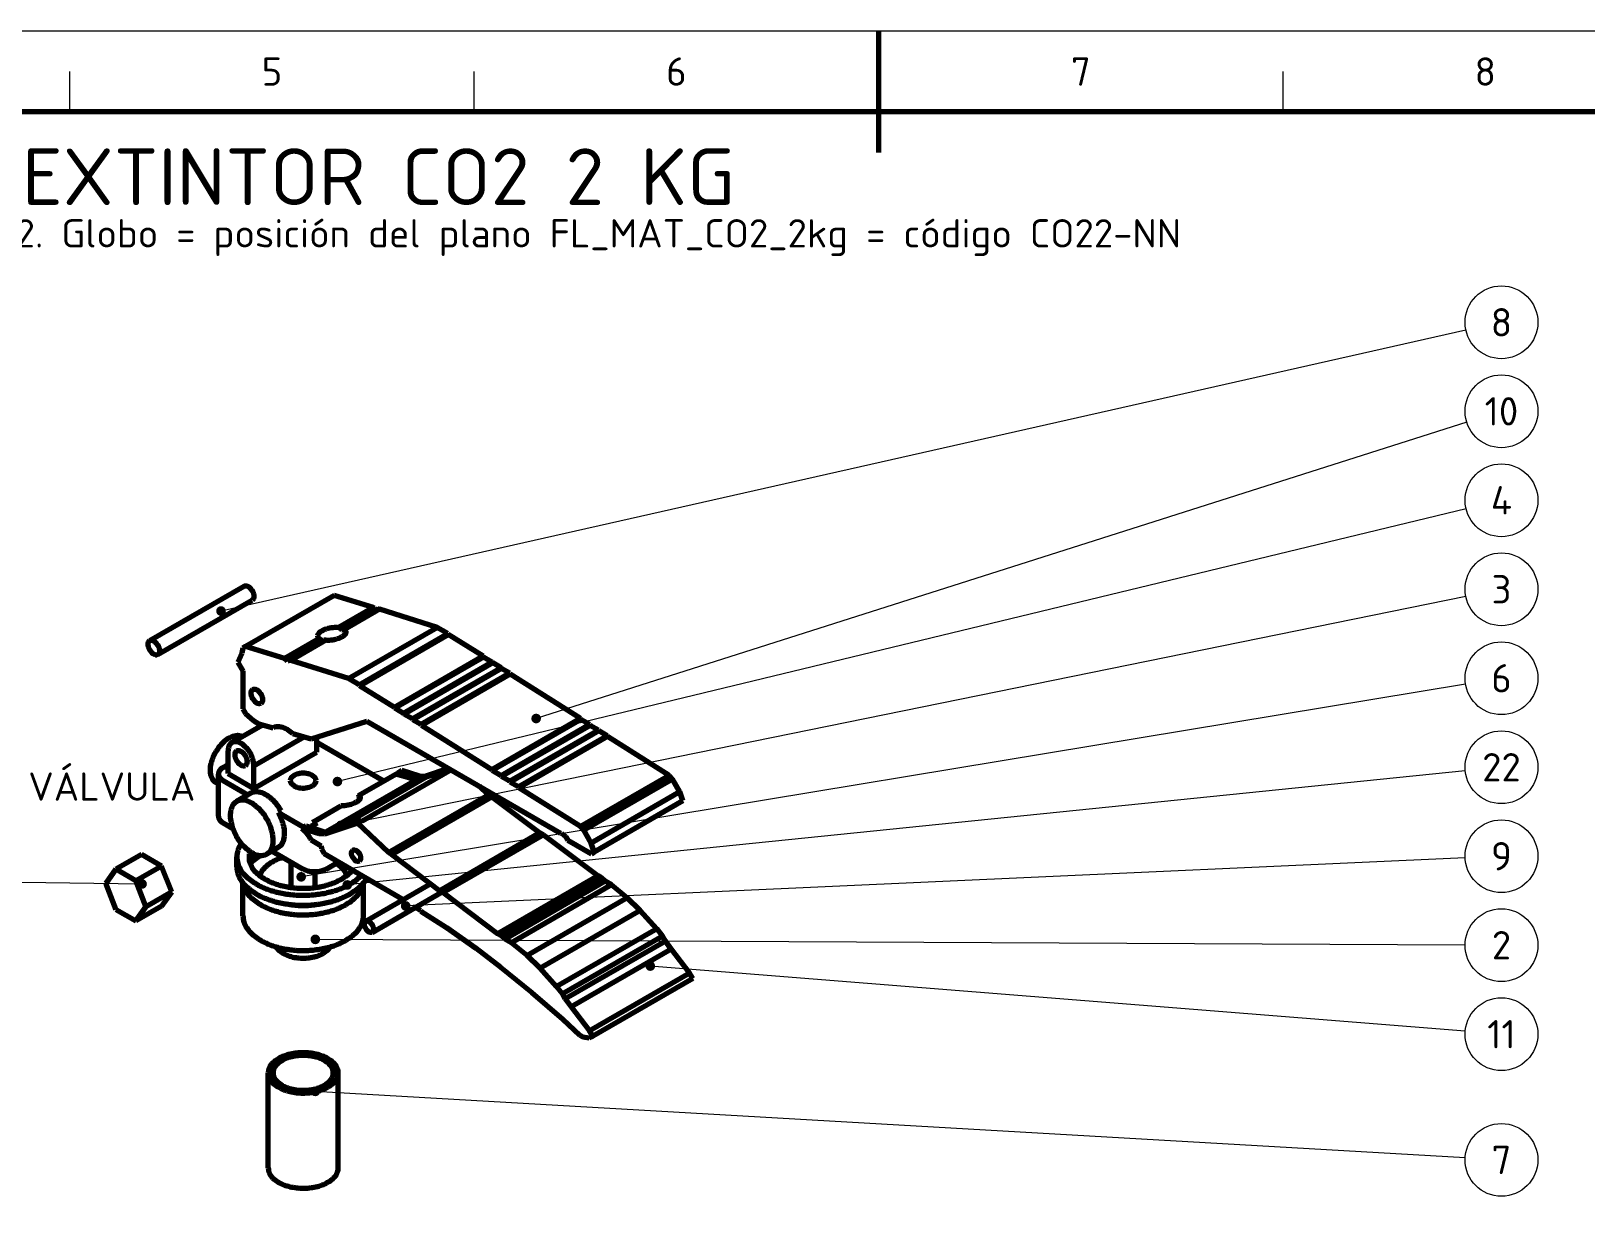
# Model space of a CAD drawing. Header units: millimetres. Extents: x 0 to 594, y 0 to 420.
# Drawn here: x 192.2 to 384.4, y 272.3 to 420 of the extents above; entities that cross this region are included whole.
import ezdxf
from ezdxf.enums import TextEntityAlignment as Align

# ---------------------------------------------------------------- set-up
doc = ezdxf.new("R2010")
doc.units = ezdxf.units.MM
for name, color, linetype, lineweight in [('01-VISIBLE', 7, 'CONTINUOUS', 70), ('06-TEXTO', 7, 'CONTINUOUS', 25), ('07-RECUADRO', 7, 'CONTINUOUS', 70), ('08-FINA', 5, 'CONTINUOUS', 18)]:
    doc.layers.add(name, color=color, linetype=linetype, lineweight=lineweight)
doc.styles.add('ISO3098', font='isocpeur.ttf')

msp = doc.modelspace()

# ---------------------------------------------------------------- hatches: boundary and pattern name
at = {"layer": '08-FINA'}
h = msp.add_hatch(color=7, dxfattribs=at)
h.dxf.hatch_style = 1
edge = h.paths.add_edge_path()
edge.add_arc((215.7, 348.31), 0.6, 0, 360)
h = msp.add_hatch(color=7, dxfattribs=at)
h.dxf.hatch_style = 1
edge = h.paths.add_edge_path()
edge.add_arc((254.66, 335.02), 0.6, 0, 360)
h = msp.add_hatch(color=7, dxfattribs=at)
h.dxf.hatch_style = 1
edge = h.paths.add_edge_path()
edge.add_arc((230.09, 327.23), 0.6, 0, 360)
h = msp.add_hatch(color=7, dxfattribs=at)
h.dxf.hatch_style = 1
edge = h.paths.add_edge_path()
edge.add_arc((230.5, 321.81), 0.6, 0, 360)
h = msp.add_hatch(color=7, dxfattribs=at)
h.dxf.hatch_style = 1
edge = h.paths.add_edge_path()
edge.add_arc((225.61, 315.45), 0.6, 0, 360)
h = msp.add_hatch(color=7, dxfattribs=at)
h.dxf.hatch_style = 1
edge = h.paths.add_edge_path()
edge.add_arc((205.94, 314.57), 0.6, 0, 360)
h = msp.add_hatch(color=7, dxfattribs=at)
h.dxf.hatch_style = 1
edge = h.paths.add_edge_path()
edge.add_arc((231.31, 314.45), 0.6, 0, 360)
h = msp.add_hatch(color=7, dxfattribs=at)
h.dxf.hatch_style = 1
edge = h.paths.add_edge_path()
edge.add_arc((238.53, 311.85), 0.6, 0, 360)
h = msp.add_hatch(color=7, dxfattribs=at)
h.dxf.hatch_style = 1
edge = h.paths.add_edge_path()
edge.add_arc((227.36, 307.72), 0.6, 0, 360)
h = msp.add_hatch(color=7, dxfattribs=at)
h.dxf.hatch_style = 1
edge = h.paths.add_edge_path()
edge.add_arc((268.77, 304.42), 0.6, 0, 360)
h = msp.add_hatch(color=7, dxfattribs=at)
h.dxf.hatch_style = 1
edge = h.paths.add_edge_path()
edge.add_arc((227.36, 288.93), 0.6, 0, 360)

# ---------------------------------------------------------------- linework, layer by layer
at = {"layer": '01-VISIBLE'}
for p, q in [((206.89, 344.65), (218.56, 351.39)), ((229.67, 350.25), (218.71, 343.92)), ((234.51, 348.76), (229.67, 350.25)), ((207.89, 342.92), (219.56, 349.65)), ((234.51, 348.76), (230.22, 346.28)), ((234.69, 348.66), (230.44, 346.2)), ((235.12, 348.56), (230.85, 346.09)), ((235.3, 348.52), (230.98, 346.03)), ((234.69, 348.66), (234.51, 348.76)), ((234.87, 348.42), (234.69, 348.66)), ((235.3, 348.52), (235.12, 348.56)), ((242.42, 346.27), (235.3, 348.52)), ((231.46, 339.95), (242.42, 346.27)), ((243.73, 345.52), (242.42, 346.27)), ((227.85, 344.92), (223.55, 342.44)), ((227.99, 344.79), (223.73, 342.33)), ((228.42, 344.69), (224.16, 342.23)), ((228.65, 344.69), (224.34, 342.19)), ((232.77, 339.19), (243.73, 345.52)), ((232.83, 339.08), (243.79, 345.41)), ((243.79, 345.41), (243.73, 345.52)), ((248.1, 342.71), (243.79, 345.41)), ((218.26, 343.11), (217.78, 342)), ((218.38, 343.73), (218.26, 343.11)), ((218.71, 343.92), (218.38, 343.73)), ((223.55, 342.44), (218.71, 343.92)), ((223.73, 342.33), (223.55, 342.44)), ((223.91, 342.09), (223.73, 342.33)), ((224.16, 342.23), (223.91, 342.09)), ((224.34, 342.19), (224.16, 342.23)), ((231.46, 339.95), (224.34, 342.19)), ((248.1, 342.71), (237.14, 336.39)), ((248.16, 342.61), (237.2, 336.29)), ((248.16, 342.61), (248.1, 342.71)), ((249.24, 341.99), (248.16, 342.61)), ((217.78, 342), (218.38, 340.9)), ((218.38, 340.9), (218.38, 336.2)), ((249.24, 341.99), (238.28, 335.66)), ((249.3, 341.89), (238.34, 335.56)), ((250.32, 341.3), (239.36, 334.97)), ((250.38, 341.2), (239.42, 334.87)), ((251.4, 340.61), (240.44, 334.28)), ((251.46, 340.5), (240.5, 334.18)), ((249.3, 341.89), (249.24, 341.99)), ((250.32, 341.3), (249.3, 341.89)), ((250.38, 341.2), (250.32, 341.3)), ((251.4, 340.61), (250.38, 341.2)), ((251.46, 340.5), (251.4, 340.61)), ((260.14, 335.01), (251.46, 340.5)), ((232.77, 339.19), (231.46, 339.95)), ((232.83, 339.08), (232.77, 339.19)), ((237.14, 336.39), (232.83, 339.08)), ((237.2, 336.29), (237.14, 336.39)), ((218.38, 336.2), (218.71, 335.63)), ((218.71, 335.63), (219.73, 334.76)), ((219.73, 334.76), (220.38, 334.38)), ((226.85, 332.52), (233.73, 334.69)), ((233.73, 334.69), (257.68, 320.87)), ((238.28, 335.66), (237.2, 336.29)), ((238.34, 335.56), (238.28, 335.66)), ((239.36, 334.97), (238.34, 335.56)), ((239.42, 334.87), (239.36, 334.97)), ((240.44, 334.28), (239.42, 334.87)), ((260.14, 335.01), (249.18, 328.68)), ((260.2, 334.9), (249.24, 328.58)), ((260.2, 334.9), (260.14, 335.01)), ((261.28, 334.28), (260.2, 334.9)), ((217.05, 332.05), (220.85, 334.25)), ((219.77, 329.19), (225.98, 332.77)), ((220.38, 334.38), (222.13, 333.88)), ((224.56, 333.18), (226.85, 332.52)), ((227.55, 330.86), (227.55, 332.74)), ((240.5, 334.18), (240.44, 334.28)), ((249.18, 328.68), (240.5, 334.18)), ((261.28, 334.28), (250.32, 327.95)), ((261.34, 334.18), (250.38, 327.85)), ((262.35, 333.59), (251.39, 327.26)), ((262.41, 333.49), (251.45, 327.16)), ((263.43, 332.9), (252.47, 326.57)), ((263.49, 332.79), (252.53, 326.47)), ((261.34, 334.18), (261.28, 334.28)), ((262.35, 333.59), (261.34, 334.18)), ((262.41, 333.49), (262.35, 333.59)), ((263.43, 332.9), (262.41, 333.49)), ((263.49, 332.79), (263.43, 332.9)), ((271.1, 327.99), (263.49, 332.79)), ((216.59, 328.21), (216.59, 331.02)), ((219.77, 326.37), (227.55, 330.86)), ((227.55, 332.09), (235.76, 327.35)), ((215.96, 328.98), (216.59, 329.34)), ((219.77, 326.37), (219.77, 329.19)), ((243.83, 328.86), (240.88, 327.86)), ((241.07, 327.8), (243.97, 328.78)), ((244.04, 328.74), (241.07, 327.8)), ((215.37, 326.94), (215.06, 327.12)), ((215.37, 322.94), (215.37, 328.16)), ((215.96, 327.35), (219.03, 325.57)), ((216.59, 328.21), (219.77, 326.37)), ((240.88, 327.86), (228.51, 320.72)), ((228.74, 321.04), (239.81, 327.43)), ((228.77, 321.04), (239.83, 327.42)), ((228.79, 321.04), (239.85, 327.42)), ((228.81, 321.04), (239.87, 327.42)), ((228.82, 321.04), (239.88, 327.43)), ((240.31, 327.56), (228.99, 321.03)), ((229.76, 321.27), (241.07, 327.8)), ((232.79, 325.54), (237.31, 328.15)), ((244.14, 328.68), (233.17, 322.35)), ((237.31, 328.15), (237.54, 328.28)), ((239.81, 327.43), (237.31, 328.15)), ((238.07, 328.59), (237.54, 328.28)), ((237.54, 328.28), (239.69, 327.59)), ((240.22, 327.9), (238.07, 328.59)), ((240.22, 327.9), (239.69, 327.59)), ((239.69, 327.59), (240.31, 327.56)), ((239.83, 327.42), (239.81, 327.43)), ((239.85, 327.42), (239.83, 327.42)), ((239.87, 327.42), (239.85, 327.42)), ((239.88, 327.43), (239.87, 327.42)), ((240.31, 327.56), (239.88, 327.43)), ((240.88, 327.86), (240.22, 327.9)), ((249.24, 328.58), (249.18, 328.68)), ((250.32, 327.95), (249.24, 328.58)), ((250.38, 327.85), (250.32, 327.95)), ((251.39, 327.26), (250.38, 327.85)), ((251.45, 327.16), (251.39, 327.26)), ((252.47, 326.57), (251.45, 327.16)), ((271.1, 327.99), (260.14, 321.66)), ((271.51, 327.54), (260.55, 321.21)), ((271.51, 327.54), (271.1, 327.99)), ((272.44, 325.94), (271.51, 327.54)), ((219.39, 325.78), (217.62, 324.76)), ((219.39, 325.78), (219.03, 325.57)), ((236.41, 318.44), (248.78, 325.58)), ((236.83, 318.2), (249.2, 325.34)), ((248.78, 325.58), (247.67, 326.65)), ((249.2, 325.34), (248.78, 325.58)), ((255.13, 320.88), (249.2, 325.34)), ((252.53, 326.47), (252.47, 326.57)), ((260.14, 321.66), (252.53, 326.47)), ((272.44, 325.94), (261.48, 319.61)), ((272.8, 324.83), (272.44, 325.94)), ((223.14, 323.61), (222.79, 323.4)), ((222.79, 323.4), (225.86, 321.63)), ((227.05, 322.23), (230.51, 324.23)), ((272.8, 324.83), (261.84, 318.5)), ((215.96, 322.12), (217.15, 321.43)), ((226.24, 321.75), (225.71, 321.44)), ((227.85, 320.75), (225.71, 321.44)), ((226.24, 321.75), (228.38, 321.06)), ((227.59, 322.08), (226.74, 321.59)), ((227.05, 322.23), (226.96, 322.17)), ((226.96, 322.17), (227.15, 321.83)), ((227.59, 322.08), (227.05, 322.23)), ((228.38, 321.06), (227.85, 320.75)), ((228.38, 321.06), (228.99, 321.03)), ((232.58, 322.1), (228.51, 320.72)), ((229.76, 321.27), (233.11, 322.41)), ((232.58, 322.1), (233.11, 322.41)), ((236.41, 318.44), (232.58, 322.1)), ((233.11, 322.41), (233.17, 322.35)), ((260.55, 321.21), (260.14, 321.66)), ((261.48, 319.61), (260.55, 321.21)), ((226.84, 320.02), (228.09, 319.3)), ((228.51, 320.72), (227.85, 320.75)), ((228.09, 319.3), (228.12, 318.9)), ((255.13, 320.88), (242.76, 313.74)), ((255.55, 320.64), (243.18, 313.5)), ((255.55, 320.64), (255.13, 320.88)), ((262.31, 315.56), (255.55, 320.64)), ((257.68, 320.87), (257.8, 320.87)), ((257.8, 320.87), (258.28, 320.45)), ((258.28, 320.45), (258.58, 320)), ((258.58, 320), (261.51, 318.31)), ((261.84, 318.5), (261.48, 319.61)), ((205.88, 318.22), (202.7, 316.38)), ((208.36, 316.79), (205.88, 318.22)), ((217.66, 316.68), (217.66, 317.91)), ((222.78, 319.08), (221.37, 318.26)), ((222.01, 318.63), (225.86, 316.4)), ((224.36, 314.14), (224.36, 317.27)), ((228.12, 318.9), (228.45, 318.33)), ((228.45, 318.33), (238.2, 312.64)), ((228.69, 316.4), (230.23, 317.29)), ((236.83, 318.2), (236.41, 318.44)), ((242.76, 313.74), (236.83, 318.2)), ((261.51, 318.31), (261.84, 318.5)), ((202.7, 316.38), (201.46, 314.62)), ((205.18, 314.95), (202.7, 316.38)), ((208.36, 316.79), (205.18, 314.95)), ((209.6, 313.6), (208.36, 316.79)), ((227.36, 314.14), (227.36, 316.07)), ((262.31, 315.56), (249.94, 308.41)), ((262.73, 315.32), (250.36, 308.17)), ((262.73, 315.32), (262.31, 315.56)), ((263.21, 314.9), (262.73, 315.32)), ((201.46, 314.62), (202.7, 311.43)), ((206.41, 311.76), (205.18, 314.95)), ((209.6, 313.6), (206.41, 311.76)), ((208.36, 311.84), (209.6, 313.6)), ((218.41, 310.64), (218.41, 314.71)), ((233.31, 310.64), (233.31, 314.71)), ((233.59, 309.98), (241.6, 314.6)), ((234.39, 308.59), (243.03, 313.58)), ((243.18, 313.5), (242.76, 313.74)), ((249.94, 308.41), (243.18, 313.5)), ((263.21, 314.9), (250.84, 307.76)), ((263.99, 314.45), (251.62, 307.31)), ((263.99, 314.45), (263.21, 314.9)), ((265.91, 312.86), (263.99, 314.45)), ((202.7, 311.43), (205.18, 310)), ((208.36, 311.84), (205.18, 310)), ((205.18, 310), (206.41, 311.76)), ((224.36, 312.02), (224.36, 312.03)), ((227.36, 312.02), (227.36, 312.03)), ((239.74, 311.68), (240.36, 311.32)), ((265.91, 312.86), (253.53, 305.72)), ((267.52, 311.31), (265.91, 312.86)), ((240.36, 311.32), (240.42, 311.21)), ((240.42, 311.21), (243.59, 309.17)), ((267.52, 311.31), (255.15, 304.16)), ((269.56, 309.03), (267.52, 311.31)), ((243.59, 309.17), (247.19, 306.62)), ((250.36, 308.17), (249.94, 308.41)), ((250.84, 307.76), (250.36, 308.17)), ((251.62, 307.31), (250.84, 307.76)), ((269.56, 309.03), (257.18, 301.88)), ((270.28, 308.13), (257.9, 300.98)), ((270.28, 308.13), (269.56, 309.03)), ((270.64, 307.5), (270.28, 308.13)), ((247.19, 306.62), (250.24, 304.3)), ((253.53, 305.72), (251.62, 307.31)), ((255.15, 304.16), (253.53, 305.72)), ((270.64, 307.5), (258.26, 300.36)), ((271.35, 306.53), (258.98, 299.39)), ((271.35, 306.53), (270.64, 307.5)), ((273.63, 303.56), (271.35, 306.53)), ((250.24, 304.3), (254.13, 301.15)), ((257.18, 301.88), (255.15, 304.16)), ((257.9, 300.98), (257.18, 301.88)), ((273.63, 303.56), (261.26, 296.42)), ((274.02, 302.89), (261.65, 295.74)), ((274.02, 302.89), (273.63, 303.56)), ((254.13, 301.15), (257.96, 297.84)), ((258.26, 300.36), (257.9, 300.98)), ((258.98, 299.39), (258.26, 300.36)), ((261.26, 296.42), (258.98, 299.39)), ((257.96, 297.84), (260.06, 295.87)), ((261.65, 295.74), (261.26, 296.42)), ((260.06, 295.87), (260.42, 295.66)), ((260.42, 295.66), (261.2, 295.56)), ((261.2, 295.56), (261.65, 295.74)), ((221.53, 279.46), (221.53, 291.22)), ((230.18, 279.46), (230.18, 291.22))]:
    msp.add_line(p, q, dxfattribs=at)
for points in [[(218.56, 351.39), (218.64, 351.42), (218.73, 351.43), (218.82, 351.43), (218.9, 351.41), (218.98, 351.38), (219.06, 351.34)], [(219.06, 351.34), (219.24, 351.21), (219.39, 351.05), (219.52, 350.87), (219.63, 350.67), (219.71, 350.47), (219.76, 350.25), (219.76, 350.03), (219.71, 349.82), (219.56, 349.65)], [(227.64, 345.25), (227.7, 345.45), (227.83, 345.62), (227.99, 345.76), (228.17, 345.87), (228.36, 345.97), (228.55, 346.05), (228.75, 346.12), (228.96, 346.18), (229.16, 346.22), (229.37, 346.26), (229.58, 346.28), (229.79, 346.3), (230.01, 346.3), (230.22, 346.28)], [(230.44, 346.2), (230.4, 346.22), (230.37, 346.23), (230.33, 346.25), (230.29, 346.26), (230.26, 346.27), (230.22, 346.28)], [(230.44, 346.2), (230.47, 346.17), (230.51, 346.13), (230.54, 346.09), (230.57, 346.05), (230.6, 346.01), (230.63, 345.97)], [(230.63, 345.97), (230.67, 345.99), (230.7, 346.01), (230.74, 346.03), (230.78, 346.05), (230.81, 346.07), (230.85, 346.09)], [(230.85, 346.09), (230.87, 346.08), (230.89, 346.08), (230.92, 346.06), (230.94, 346.05), (230.96, 346.04), (230.98, 346.03)], [(230.98, 346.03), (231.02, 345.99), (231.06, 345.94), (231.1, 345.89), (231.12, 345.84), (231.14, 345.78), (231.14, 345.72)], [(207.89, 342.92), (207.69, 342.87), (207.49, 342.92), (207.31, 343.02), (207.15, 343.16), (207.01, 343.32), (206.89, 343.49), (206.8, 343.68), (206.73, 343.88), (206.69, 344.09), (206.69, 344.3), (206.75, 344.5), (206.89, 344.65)], [(206.89, 344.65), (206.97, 344.68), (207.06, 344.7), (207.15, 344.69), (207.23, 344.67), (207.32, 344.64), (207.39, 344.6)], [(207.39, 344.6), (207.57, 344.47), (207.73, 344.31), (207.86, 344.13), (207.96, 343.94), (208.04, 343.73), (208.09, 343.51), (208.1, 343.29), (208.04, 343.08), (207.89, 342.92)], [(227.85, 344.92), (227.8, 344.96), (227.75, 345.01), (227.71, 345.06), (227.67, 345.12), (227.65, 345.19), (227.64, 345.25)], [(227.85, 344.92), (227.87, 344.89), (227.89, 344.87), (227.92, 344.85), (227.94, 344.83), (227.97, 344.81), (227.99, 344.79)], [(228.16, 344.54), (228.13, 344.58), (228.1, 344.62), (228.07, 344.66), (228.04, 344.7), (228.02, 344.75), (227.99, 344.79)], [(228.65, 344.69), (228.61, 344.69), (228.57, 344.69), (228.54, 344.69), (228.5, 344.69), (228.46, 344.69), (228.42, 344.69)], [(230.63, 345.1), (230.45, 345.01), (230.26, 344.93), (230.07, 344.86), (229.87, 344.8), (229.67, 344.76), (229.47, 344.72), (229.27, 344.7), (229.06, 344.68), (228.86, 344.68), (228.65, 344.69)], [(231.14, 345.72), (231.12, 345.58), (231.05, 345.46), (230.97, 345.35), (230.86, 345.26), (230.75, 345.17), (230.63, 345.1)], [(220.62, 336.88), (220.42, 336.84), (220.22, 336.88), (220.03, 336.99), (219.87, 337.13), (219.74, 337.28), (219.62, 337.46), (219.53, 337.65), (219.46, 337.85), (219.42, 338.05), (219.42, 338.26), (219.48, 338.46), (219.62, 338.61)], [(219.62, 338.61), (219.7, 338.65), (219.79, 338.66), (219.88, 338.66), (219.96, 338.64), (220.04, 338.6), (220.12, 338.56)], [(220.12, 338.56), (220.3, 338.43), (220.45, 338.28), (220.59, 338.1), (220.69, 337.9), (220.77, 337.7), (220.82, 337.48), (220.82, 337.26), (220.77, 337.04), (220.62, 336.88)], [(215.06, 327.12), (214.9, 327.24), (214.76, 327.38), (214.64, 327.55), (214.55, 327.73), (214.48, 327.91), (214.43, 328.11), (214.4, 328.31), (214.39, 328.51), (214.39, 328.71), (214.4, 328.91), (214.42, 329.11), (214.46, 329.31), (214.5, 329.51), (214.55, 329.7), (214.61, 329.9), (214.68, 330.09), (214.75, 330.27), (214.83, 330.46), (214.92, 330.64), (215.01, 330.82), (215.12, 330.99), (215.22, 331.16), (215.34, 331.33), (215.45, 331.49), (215.58, 331.65), (215.71, 331.8), (215.85, 331.95), (215.99, 332.09), (216.14, 332.23), (216.29, 332.36), (216.46, 332.48), (216.62, 332.59), (216.8, 332.69), (216.98, 332.77), (217.17, 332.85), (217.36, 332.9), (217.56, 332.94), (217.76, 332.95), (217.96, 332.93), (218.16, 332.88), (218.34, 332.8)], [(224.56, 333.18), (224.4, 333.31), (224.24, 333.43), (224.07, 333.55), (223.9, 333.65), (223.71, 333.75), (223.53, 333.83), (223.33, 333.9), (223.14, 333.96), (222.94, 333.99), (222.73, 334), (222.53, 333.99), (222.33, 333.95), (222.13, 333.88)], [(217.05, 332.05), (216.9, 331.93), (216.77, 331.78), (216.68, 331.6), (216.63, 331.41), (216.6, 331.22), (216.59, 331.02)], [(219.77, 329.19), (219.76, 329.39), (219.73, 329.59), (219.69, 329.79), (219.64, 329.99), (219.57, 330.18), (219.49, 330.37), (219.41, 330.56), (219.31, 330.74), (219.21, 330.91), (219.09, 331.08), (218.97, 331.24), (218.83, 331.4), (218.69, 331.54), (218.54, 331.68), (218.38, 331.81), (218.21, 331.92), (218.03, 332.02), (217.84, 332.09), (217.64, 332.14), (217.44, 332.16), (217.24, 332.13), (217.05, 332.05)], [(218.7, 329.19), (218.51, 329.15), (218.31, 329.18), (218.13, 329.28), (217.97, 329.4), (217.83, 329.55), (217.7, 329.71), (217.6, 329.89), (217.52, 330.08), (217.46, 330.27), (217.44, 330.47), (217.45, 330.68), (217.51, 330.87), (217.65, 331.01)], [(217.65, 331.01), (217.74, 331.05), (217.83, 331.06), (217.92, 331.06), (218.01, 331.04), (218.09, 331), (218.18, 330.96)], [(218.18, 330.96), (218.35, 330.84), (218.5, 330.69), (218.63, 330.53), (218.73, 330.35), (218.82, 330.16), (218.88, 329.96), (218.92, 329.75), (218.91, 329.54), (218.84, 329.34), (218.7, 329.19)], [(215.96, 328.98), (215.81, 328.88), (215.68, 328.77), (215.56, 328.64), (215.46, 328.5), (215.4, 328.34), (215.37, 328.16)], [(215.37, 328.16), (215.4, 327.99), (215.46, 327.83), (215.56, 327.68), (215.68, 327.55), (215.81, 327.44), (215.96, 327.35)], [(227.46, 327.35), (227.42, 327.54), (227.32, 327.72), (227.18, 327.86), (227.02, 327.98), (226.84, 328.07), (226.65, 328.15), (226.46, 328.2), (226.26, 328.24), (226.06, 328.26), (225.86, 328.27), (225.66, 328.26), (225.46, 328.24), (225.26, 328.2), (225.06, 328.15), (224.88, 328.07), (224.7, 327.98), (224.53, 327.86), (224.39, 327.72), (224.3, 327.54), (224.26, 327.35)], [(224.26, 327.35), (224.3, 327.14), (224.41, 326.96), (224.56, 326.81), (224.74, 326.69), (224.93, 326.59), (225.13, 326.52), (225.34, 326.47), (225.55, 326.44), (225.76, 326.42), (225.97, 326.42), (226.18, 326.44), (226.39, 326.48), (226.6, 326.53), (226.8, 326.6), (226.99, 326.69)], [(226.99, 326.69), (227.11, 326.77), (227.22, 326.86), (227.31, 326.96), (227.39, 327.08), (227.44, 327.21), (227.46, 327.35)], [(235.84, 327.3), (235.82, 327.31), (235.81, 327.32), (235.8, 327.32), (235.78, 327.33), (235.77, 327.34), (235.76, 327.35)], [(221.37, 318.26), (221.54, 318.37), (221.68, 318.51), (221.81, 318.67), (221.91, 318.84), (221.99, 319.03), (222.05, 319.22), (222.1, 319.42), (222.13, 319.61), (222.14, 319.82), (222.15, 320.02), (222.14, 320.22), (222.12, 320.42), (222.09, 320.62), (222.06, 320.82), (222.01, 321.01), (221.96, 321.21), (221.9, 321.4), (221.84, 321.59), (221.77, 321.78), (221.69, 321.96), (221.6, 322.15), (221.52, 322.33), (221.42, 322.5), (221.32, 322.68), (221.21, 322.85), (221.1, 323.02), (220.99, 323.18), (220.86, 323.34), (220.74, 323.5), (220.6, 323.65), (220.47, 323.8), (220.32, 323.94), (220.18, 324.07), (220.02, 324.2), (219.86, 324.33), (219.7, 324.44), (219.53, 324.55), (219.35, 324.65), (219.17, 324.73), (218.98, 324.81), (218.79, 324.87), (218.59, 324.91), (218.39, 324.93), (218.19, 324.93), (217.99, 324.9), (217.8, 324.84), (217.62, 324.76)], [(223.14, 323.61), (223.03, 323.79), (222.92, 323.96), (222.81, 324.13), (222.68, 324.29), (222.56, 324.46), (222.42, 324.61), (222.28, 324.76), (222.14, 324.91), (221.99, 325.05), (221.84, 325.19), (221.67, 325.32), (221.51, 325.44), (221.34, 325.55), (221.16, 325.65), (220.97, 325.74), (220.78, 325.82), (220.59, 325.88), (220.38, 325.92), (220.18, 325.95), (219.97, 325.95), (219.77, 325.92), (219.57, 325.86), (219.39, 325.78)], [(219.39, 325.78), (219.39, 325.78), (219.39, 325.78), (219.39, 325.78), (219.39, 325.78), (219.39, 325.78), (219.39, 325.78)], [(232.91, 325.28), (232.89, 325.14), (232.82, 325.02), (232.73, 324.91), (232.63, 324.82), (232.52, 324.74), (232.4, 324.67)], [(232.73, 325.5), (232.74, 325.51), (232.75, 325.51), (232.76, 325.52), (232.77, 325.53), (232.78, 325.53), (232.79, 325.54)], [(232.85, 325.06), (232.83, 325.14), (232.81, 325.21), (232.79, 325.29), (232.77, 325.36), (232.75, 325.43), (232.73, 325.5)], [(232.79, 325.54), (232.82, 325.5), (232.85, 325.46), (232.88, 325.42), (232.9, 325.37), (232.91, 325.33), (232.91, 325.28)], [(215.37, 322.94), (215.4, 322.76), (215.46, 322.6), (215.56, 322.45), (215.68, 322.33), (215.81, 322.22), (215.96, 322.12)], [(217.62, 324.76), (217.45, 324.64), (217.31, 324.5), (217.18, 324.34), (217.08, 324.17), (217, 323.98), (216.94, 323.79), (216.89, 323.59), (216.86, 323.39), (216.85, 323.19), (216.84, 322.99), (216.85, 322.79), (216.87, 322.59), (216.9, 322.39), (216.94, 322.19), (216.98, 321.99), (217.03, 321.79), (217.09, 321.6), (217.16, 321.41), (217.23, 321.22), (217.31, 321.03), (217.4, 320.85), (217.49, 320.67), (217.58, 320.49), (217.68, 320.32), (217.79, 320.15), (217.9, 319.98), (218.02, 319.81), (218.15, 319.65), (218.27, 319.5), (218.41, 319.34), (218.55, 319.2), (218.69, 319.06), (218.84, 318.92), (219, 318.79), (219.16, 318.67), (219.32, 318.55), (219.5, 318.45)], [(222.78, 319.08), (222.95, 319.19), (223.1, 319.34), (223.23, 319.5), (223.33, 319.68), (223.41, 319.86), (223.47, 320.06), (223.52, 320.26), (223.54, 320.47), (223.56, 320.67), (223.56, 320.88), (223.55, 321.08), (223.53, 321.29), (223.5, 321.49), (223.46, 321.69), (223.41, 321.89), (223.36, 322.09), (223.29, 322.28), (223.23, 322.48), (223.15, 322.67), (223.07, 322.86), (222.98, 323.04), (222.89, 323.23), (222.79, 323.4)], [(232.4, 324.67), (232.21, 324.57), (232.01, 324.48), (231.8, 324.41), (231.59, 324.35), (231.38, 324.3), (231.16, 324.27), (230.95, 324.24), (230.73, 324.23), (230.51, 324.23)], [(226.84, 320.02), (226.74, 320.19), (226.63, 320.36), (226.51, 320.53), (226.39, 320.69), (226.26, 320.85), (226.13, 321.01), (226, 321.16), (225.85, 321.3), (225.71, 321.44)], [(225.95, 321.58), (225.93, 321.59), (225.92, 321.6), (225.9, 321.61), (225.89, 321.61), (225.87, 321.62), (225.86, 321.63)], [(218.19, 319.59), (218.08, 319.4), (217.97, 319.2), (217.88, 319), (217.8, 318.79), (217.74, 318.57), (217.7, 318.35), (217.67, 318.13), (217.66, 317.91)], [(217.66, 317.91), (217.67, 317.71), (217.69, 317.51), (217.73, 317.31), (217.78, 317.11), (217.84, 316.92), (217.92, 316.73), (218, 316.55), (218.1, 316.37), (218.21, 316.2), (218.33, 316.04), (218.45, 315.88), (218.58, 315.73), (218.72, 315.58), (218.87, 315.44), (219.01, 315.3), (219.17, 315.17), (219.33, 315.05), (219.49, 314.93), (219.66, 314.81), (219.83, 314.7), (220, 314.6), (220.17, 314.5), (220.35, 314.4), (220.53, 314.31), (220.72, 314.22), (220.9, 314.14), (221.09, 314.06), (221.27, 313.98), (221.46, 313.91), (221.65, 313.84), (221.84, 313.78), (222.04, 313.72), (222.23, 313.66), (222.43, 313.61), (222.62, 313.56), (222.82, 313.51), (223.01, 313.47), (223.21, 313.43), (223.41, 313.39), (223.61, 313.36), (223.81, 313.32), (224.01, 313.3), (224.21, 313.27), (224.41, 313.25), (224.61, 313.23), (224.81, 313.21), (225.02, 313.2), (225.22, 313.19), (225.42, 313.18), (225.62, 313.18), (225.82, 313.17), (226.03, 313.18), (226.23, 313.18), (226.43, 313.19), (226.63, 313.2), (226.83, 313.21), (227.03, 313.22), (227.24, 313.24), (227.44, 313.26), (227.64, 313.29), (227.84, 313.31), (228.04, 313.34), (228.24, 313.38), (228.44, 313.41), (228.63, 313.45), (228.83, 313.5), (229.03, 313.54), (229.22, 313.59), (229.42, 313.64), (229.61, 313.7), (229.81, 313.76), (230, 313.82), (230.19, 313.89), (230.38, 313.96), (230.57, 314.03), (230.75, 314.11), (230.94, 314.19), (231.12, 314.28), (231.3, 314.37), (231.48, 314.46), (231.66, 314.56)], [(219.26, 318.59), (219.23, 318.48), (219.21, 318.37), (219.19, 318.25), (219.17, 318.14), (219.16, 318.02), (219.16, 317.91)], [(219.16, 317.91), (219.17, 317.71), (219.2, 317.51), (219.24, 317.31), (219.3, 317.11), (219.38, 316.93), (219.47, 316.75), (219.57, 316.57), (219.69, 316.4), (219.81, 316.24), (219.94, 316.09), (220.09, 315.95), (220.23, 315.81), (220.39, 315.68), (220.55, 315.55), (220.71, 315.43), (220.88, 315.32), (221.05, 315.21), (221.23, 315.11), (221.41, 315.02), (221.59, 314.93), (221.77, 314.84), (221.96, 314.76), (222.15, 314.69), (222.34, 314.62), (222.53, 314.55), (222.72, 314.49), (222.92, 314.43), (223.11, 314.38), (223.31, 314.33), (223.51, 314.29), (223.7, 314.25), (223.9, 314.21), (224.1, 314.18), (224.3, 314.15), (224.5, 314.12), (224.71, 314.1), (224.91, 314.08), (225.11, 314.06), (225.31, 314.05), (225.52, 314.05), (225.72, 314.04), (225.92, 314.04), (226.12, 314.04), (226.33, 314.05), (226.53, 314.06), (226.73, 314.07), (226.93, 314.09), (227.13, 314.11), (227.33, 314.14), (227.54, 314.16), (227.74, 314.19), (227.93, 314.23), (228.13, 314.27), (228.33, 314.31), (228.53, 314.36), (228.72, 314.41), (228.92, 314.47), (229.11, 314.53), (229.31, 314.59), (229.5, 314.66), (229.69, 314.73), (229.87, 314.81), (230.06, 314.89), (230.24, 314.98), (230.42, 315.07), (230.6, 315.17)], [(219.77, 318.3), (219.66, 318.15), (219.55, 317.99), (219.46, 317.83), (219.37, 317.65), (219.3, 317.48), (219.24, 317.3)], [(220.59, 318.09), (220.41, 317.98), (220.24, 317.87), (220.07, 317.76), (219.91, 317.64), (219.75, 317.51), (219.6, 317.38), (219.45, 317.24), (219.31, 317.1)], [(219.5, 318.45), (219.69, 318.34), (219.89, 318.25), (220.09, 318.18), (220.31, 318.12), (220.52, 318.09), (220.74, 318.09), (220.96, 318.11), (221.17, 318.17), (221.37, 318.26)], [(223.36, 317.85), (223.16, 317.78), (222.96, 317.71), (222.77, 317.64), (222.57, 317.56), (222.38, 317.47), (222.19, 317.38), (222.01, 317.27), (221.83, 317.17), (221.65, 317.05), (221.48, 316.92), (221.32, 316.79), (221.16, 316.65), (221.02, 316.5), (220.88, 316.33), (220.76, 316.16), (220.65, 315.98), (220.56, 315.79), (220.49, 315.59)], [(232.8, 317.37), (232.6, 317.34), (232.42, 317.4), (232.25, 317.52), (232.11, 317.67), (232, 317.83), (231.91, 318.01), (231.85, 318.21), (231.83, 318.41), (231.87, 318.6), (232, 318.76)], [(232, 318.76), (232.06, 318.78), (232.13, 318.79), (232.2, 318.79), (232.27, 318.77), (232.34, 318.75), (232.4, 318.72)], [(232.4, 318.72), (232.58, 318.58), (232.73, 318.41), (232.85, 318.21), (232.93, 318), (232.96, 317.77), (232.94, 317.55), (232.8, 317.37)], [(217.66, 316.68), (217.67, 316.48), (217.69, 316.28), (217.73, 316.08), (217.78, 315.89), (217.84, 315.69), (217.92, 315.51), (218, 315.33), (218.1, 315.15), (218.21, 314.98), (218.33, 314.81), (218.45, 314.65), (218.58, 314.5), (218.72, 314.35), (218.87, 314.21), (219.01, 314.08), (219.17, 313.95), (219.33, 313.82), (219.49, 313.7), (219.66, 313.59), (219.83, 313.48), (220, 313.37), (220.17, 313.27), (220.35, 313.18), (220.53, 313.08), (220.72, 313), (220.9, 312.91), (221.09, 312.83), (221.27, 312.76), (221.46, 312.69), (221.65, 312.62), (221.84, 312.56), (222.04, 312.5), (222.23, 312.44), (222.43, 312.38), (222.62, 312.33), (222.82, 312.29), (223.01, 312.24), (223.21, 312.2), (223.41, 312.17), (223.61, 312.13), (223.81, 312.1), (224.01, 312.07), (224.21, 312.05), (224.41, 312.02), (224.61, 312), (224.81, 311.99), (225.02, 311.97), (225.22, 311.96), (225.42, 311.96), (225.62, 311.95), (225.82, 311.95), (226.03, 311.95), (226.23, 311.95), (226.43, 311.96), (226.63, 311.97), (226.83, 311.98), (227.03, 312), (227.24, 312.02), (227.44, 312.04), (227.64, 312.06), (227.84, 312.09), (228.04, 312.12), (228.24, 312.15), (228.44, 312.19), (228.63, 312.23), (228.83, 312.27), (229.03, 312.32), (229.22, 312.37), (229.42, 312.42), (229.61, 312.47), (229.81, 312.53), (230, 312.6), (230.19, 312.66), (230.38, 312.73), (230.57, 312.81), (230.75, 312.89), (230.94, 312.97), (231.12, 313.05), (231.3, 313.14), (231.48, 313.24), (231.66, 313.34)], [(228.69, 316.4), (228.5, 316.31), (228.31, 316.23), (228.1, 316.17), (227.9, 316.12), (227.69, 316.09), (227.48, 316.07), (227.27, 316.07), (227.06, 316.07), (226.85, 316.09), (226.65, 316.12), (226.44, 316.17), (226.24, 316.23), (226.05, 316.31), (225.86, 316.4)], [(231.23, 315.59), (231.16, 315.79), (231.07, 315.97), (230.97, 316.15), (230.85, 316.31), (230.72, 316.47), (230.58, 316.62), (230.43, 316.76), (230.28, 316.89), (230.11, 317.02), (229.95, 317.13)], [(230.6, 315.17), (230.79, 315.29), (230.97, 315.41), (231.15, 315.53), (231.32, 315.67), (231.49, 315.81), (231.65, 315.96), (231.8, 316.12), (231.95, 316.29)], [(231.66, 314.56), (231.85, 314.67), (232.03, 314.79), (232.22, 314.92), (232.4, 315.05), (232.57, 315.19), (232.74, 315.33), (232.9, 315.48), (233.06, 315.64)], [(231.66, 313.34), (231.83, 313.44), (232, 313.55), (232.17, 313.66), (232.34, 313.78), (232.5, 313.9), (232.65, 314.03), (232.81, 314.17), (232.95, 314.31), (233.09, 314.45), (233.23, 314.61), (233.36, 314.76), (233.47, 314.93), (233.59, 315.1), (233.69, 315.27)], [(218.44, 314.67), (218.48, 314.47), (218.53, 314.28), (218.6, 314.09), (218.68, 313.9), (218.77, 313.73), (218.87, 313.55), (218.99, 313.39), (219.11, 313.23), (219.24, 313.07), (219.38, 312.93), (219.52, 312.79), (219.67, 312.65), (219.83, 312.52), (219.99, 312.4), (220.15, 312.28), (220.32, 312.17), (220.49, 312.07), (220.66, 311.97), (220.84, 311.87), (221.02, 311.78), (221.2, 311.69), (221.38, 311.61), (221.57, 311.53), (221.76, 311.46), (221.95, 311.39), (222.14, 311.32), (222.33, 311.26), (222.52, 311.2), (222.72, 311.15), (222.91, 311.1), (223.11, 311.05), (223.3, 311.01), (223.5, 310.97), (223.7, 310.93), (223.9, 310.9), (224.1, 310.87), (224.29, 310.84), (224.49, 310.82), (224.69, 310.8), (224.9, 310.78), (225.1, 310.77), (225.3, 310.76), (225.5, 310.75), (225.7, 310.75), (225.9, 310.75), (226.1, 310.75), (226.3, 310.76), (226.5, 310.76), (226.71, 310.78), (226.91, 310.79), (227.11, 310.81), (227.31, 310.83), (227.51, 310.85), (227.71, 310.88), (227.9, 310.91), (228.1, 310.95), (228.3, 310.98), (228.5, 311.03), (228.69, 311.07), (228.89, 311.12), (229.08, 311.17), (229.28, 311.23), (229.47, 311.29), (229.66, 311.35), (229.85, 311.42), (230.04, 311.49), (230.22, 311.56), (230.41, 311.64), (230.59, 311.73), (230.77, 311.82), (230.95, 311.91), (231.13, 312.01)], [(231.13, 312.01), (231.31, 312.11), (231.48, 312.23), (231.65, 312.34), (231.82, 312.47), (231.98, 312.6), (232.14, 312.74), (232.29, 312.88), (232.44, 313.03), (232.57, 313.18), (232.7, 313.35), (232.82, 313.52), (232.93, 313.7), (233.03, 313.88), (233.11, 314.07), (233.18, 314.26), (233.24, 314.47), (233.28, 314.67)], [(224.27, 312.04), (224.46, 312.01), (224.66, 311.98), (224.86, 311.96), (225.06, 311.94), (225.26, 311.92), (225.46, 311.91), (225.66, 311.9), (225.86, 311.9), (226.06, 311.9), (226.26, 311.91), (226.46, 311.92), (226.66, 311.94), (226.86, 311.96), (227.06, 311.98), (227.26, 312.01), (227.45, 312.04)], [(218.41, 310.64), (218.42, 310.44), (218.44, 310.24), (218.48, 310.04), (218.54, 309.85), (218.6, 309.66), (218.69, 309.48), (218.78, 309.3), (218.88, 309.13), (219, 308.96), (219.12, 308.8), (219.25, 308.65), (219.39, 308.51), (219.54, 308.37), (219.69, 308.23), (219.84, 308.1), (220, 307.98), (220.16, 307.87), (220.33, 307.76), (220.5, 307.65), (220.68, 307.55), (220.85, 307.45), (221.03, 307.36), (221.22, 307.28), (221.4, 307.19), (221.58, 307.12), (221.77, 307.04), (221.96, 306.97), (222.15, 306.91), (222.34, 306.85), (222.53, 306.79), (222.73, 306.74), (222.92, 306.69), (223.12, 306.64), (223.31, 306.6), (223.51, 306.56), (223.71, 306.52), (223.91, 306.49), (224.11, 306.46), (224.3, 306.43), (224.5, 306.41), (224.7, 306.39), (224.9, 306.37), (225.11, 306.36), (225.31, 306.35), (225.51, 306.34), (225.71, 306.34), (225.91, 306.34), (226.11, 306.34), (226.31, 306.35), (226.51, 306.35), (226.71, 306.37), (226.91, 306.38), (227.11, 306.4), (227.31, 306.42), (227.51, 306.45), (227.71, 306.47), (227.91, 306.5), (228.11, 306.54), (228.3, 306.58), (228.5, 306.62), (228.7, 306.66), (228.89, 306.71), (229.09, 306.76), (229.28, 306.82), (229.47, 306.88), (229.66, 306.94), (229.85, 307.01), (230.04, 307.08), (230.23, 307.15), (230.41, 307.23), (230.59, 307.32), (230.77, 307.41), (230.95, 307.5), (231.13, 307.6)], [(231.13, 307.6), (231.3, 307.7), (231.48, 307.82), (231.65, 307.93), (231.81, 308.05), (231.98, 308.18), (232.13, 308.32), (232.28, 308.46), (232.43, 308.61), (232.56, 308.76), (232.69, 308.92), (232.81, 309.09), (232.92, 309.27), (233.02, 309.45), (233.1, 309.64), (233.18, 309.83), (233.23, 310.03), (233.28, 310.23), (233.3, 310.43), (233.31, 310.64)], [(234.39, 308.59), (234.2, 308.56), (234.01, 308.62), (233.84, 308.74), (233.7, 308.89), (233.59, 309.05), (233.5, 309.24), (233.45, 309.43), (233.43, 309.63), (233.46, 309.83), (233.59, 309.98)], [(233.59, 309.98), (233.66, 310), (233.72, 310.01), (233.79, 310.01), (233.86, 309.99), (233.93, 309.97), (233.99, 309.94)], [(233.99, 309.94), (234.17, 309.8), (234.32, 309.63), (234.44, 309.43), (234.52, 309.22), (234.56, 308.99), (234.53, 308.77), (234.39, 308.59)], [(222.53, 306.79), (222.64, 306.62), (222.78, 306.46), (222.92, 306.32), (223.08, 306.19), (223.25, 306.07), (223.42, 305.97), (223.6, 305.88), (223.79, 305.79), (223.98, 305.72), (224.17, 305.65), (224.37, 305.59), (224.56, 305.54), (224.76, 305.5), (224.97, 305.47), (225.17, 305.44), (225.37, 305.42), (225.57, 305.41), (225.78, 305.4), (225.98, 305.4), (226.19, 305.41), (226.39, 305.42), (226.59, 305.44), (226.8, 305.47), (227, 305.51), (227.2, 305.55), (227.39, 305.6), (227.59, 305.66), (227.78, 305.73), (227.97, 305.81), (228.15, 305.89), (228.33, 305.99)], [(228.33, 305.99), (228.5, 306.09), (228.66, 306.21), (228.81, 306.34), (228.95, 306.47), (229.08, 306.63), (229.19, 306.79)], [(230.18, 291.22), (230.17, 291.42), (230.13, 291.62), (230.06, 291.81), (229.97, 291.99), (229.87, 292.16), (229.74, 292.32), (229.6, 292.47), (229.46, 292.6), (229.3, 292.73), (229.13, 292.85), (228.96, 292.96), (228.79, 293.06), (228.61, 293.15), (228.42, 293.23), (228.24, 293.3), (228.05, 293.37), (227.85, 293.43), (227.66, 293.49), (227.46, 293.54), (227.26, 293.58), (227.07, 293.62), (226.87, 293.65), (226.67, 293.67), (226.46, 293.69), (226.26, 293.7), (226.06, 293.71), (225.86, 293.71), (225.66, 293.71), (225.46, 293.7), (225.25, 293.69), (225.05, 293.67), (224.85, 293.65), (224.65, 293.62), (224.45, 293.58), (224.26, 293.54), (224.06, 293.49), (223.87, 293.43), (223.67, 293.37), (223.48, 293.3), (223.3, 293.23), (223.11, 293.15), (222.93, 293.06), (222.75, 292.96), (222.58, 292.85), (222.42, 292.73), (222.26, 292.6), (222.11, 292.47), (221.98, 292.32), (221.85, 292.16), (221.75, 291.99), (221.66, 291.81), (221.59, 291.62), (221.55, 291.42), (221.53, 291.22)], [(229.58, 291.22), (229.57, 291.42), (229.52, 291.62), (229.44, 291.81), (229.34, 291.98), (229.22, 292.15), (229.08, 292.3), (228.93, 292.44), (228.77, 292.56), (228.6, 292.68), (228.42, 292.78), (228.24, 292.87), (228.05, 292.96), (227.86, 293.03), (227.67, 293.1), (227.47, 293.16), (227.28, 293.21), (227.08, 293.25), (226.88, 293.29), (226.67, 293.32), (226.47, 293.34), (226.27, 293.36), (226.06, 293.37), (225.86, 293.37), (225.65, 293.37), (225.45, 293.36), (225.25, 293.34), (225.04, 293.32), (224.84, 293.29), (224.64, 293.25), (224.44, 293.21), (224.24, 293.16), (224.05, 293.1), (223.86, 293.03), (223.67, 292.96), (223.48, 292.87), (223.3, 292.78), (223.12, 292.68), (222.95, 292.56), (222.79, 292.44), (222.64, 292.3), (222.5, 292.15), (222.38, 291.98), (222.28, 291.81), (222.2, 291.62), (222.15, 291.42), (222.13, 291.22)], [(221.53, 291.22), (221.55, 291.02), (221.59, 290.82), (221.66, 290.63), (221.74, 290.45), (221.85, 290.28), (221.97, 290.12), (222.11, 289.97), (222.25, 289.84), (222.41, 289.71), (222.57, 289.59), (222.74, 289.49), (222.92, 289.39), (223.1, 289.3), (223.28, 289.21), (223.47, 289.14), (223.65, 289.07), (223.85, 289.01), (224.04, 288.95), (224.23, 288.9), (224.43, 288.86), (224.63, 288.82), (224.83, 288.79), (225.02, 288.77), (225.22, 288.75), (225.42, 288.73), (225.62, 288.72), (225.83, 288.72), (226.03, 288.72), (226.23, 288.73), (226.43, 288.74), (226.63, 288.76), (226.83, 288.78), (227.03, 288.81), (227.22, 288.85), (227.42, 288.89), (227.61, 288.94), (227.81, 288.99), (228, 289.05), (228.19, 289.11), (228.38, 289.19), (228.56, 289.27), (228.74, 289.36), (228.92, 289.45)], [(222.13, 291.22), (222.15, 291.02), (222.2, 290.82), (222.27, 290.64), (222.37, 290.46), (222.49, 290.3), (222.63, 290.15), (222.77, 290.01), (222.93, 289.89), (223.1, 289.78), (223.27, 289.67), (223.45, 289.58), (223.63, 289.5), (223.82, 289.42), (224, 289.35), (224.2, 289.29), (224.39, 289.24), (224.59, 289.2), (224.78, 289.16), (224.98, 289.13), (225.18, 289.1), (225.38, 289.08), (225.58, 289.07), (225.78, 289.07), (225.98, 289.07), (226.19, 289.08), (226.39, 289.09), (226.59, 289.11), (226.79, 289.13), (226.98, 289.17), (227.18, 289.21), (227.38, 289.25), (227.57, 289.31), (227.76, 289.37), (227.95, 289.44), (228.13, 289.52), (228.32, 289.6), (228.49, 289.7)], [(228.49, 289.7), (228.68, 289.81), (228.85, 289.94), (229.02, 290.08), (229.17, 290.24), (229.31, 290.41), (229.42, 290.59), (229.51, 290.79), (229.57, 291), (229.58, 291.22)], [(228.92, 289.45), (229.09, 289.56), (229.26, 289.68), (229.43, 289.81), (229.58, 289.94), (229.72, 290.09), (229.85, 290.26), (229.96, 290.43), (230.06, 290.61), (230.13, 290.81), (230.17, 291.01), (230.18, 291.22)], [(221.53, 279.46), (221.55, 279.26), (221.59, 279.06), (221.66, 278.87), (221.74, 278.69), (221.85, 278.52), (221.97, 278.36), (222.11, 278.22), (222.25, 278.08), (222.41, 277.95), (222.57, 277.84), (222.74, 277.73), (222.92, 277.63), (223.1, 277.54), (223.28, 277.46), (223.47, 277.38), (223.65, 277.31), (223.85, 277.25), (224.04, 277.2), (224.23, 277.15), (224.43, 277.1), (224.63, 277.07), (224.83, 277.04), (225.02, 277.01), (225.22, 276.99), (225.42, 276.98), (225.62, 276.97), (225.83, 276.96), (226.03, 276.96), (226.23, 276.97), (226.43, 276.98), (226.63, 277), (226.83, 277.03), (227.03, 277.06), (227.22, 277.09), (227.42, 277.13), (227.61, 277.18), (227.81, 277.23), (228, 277.29), (228.19, 277.36), (228.38, 277.43), (228.56, 277.51), (228.74, 277.6), (228.92, 277.69)], [(228.92, 277.69), (229.09, 277.8), (229.26, 277.92), (229.43, 278.05), (229.58, 278.19), (229.72, 278.34), (229.85, 278.5), (229.96, 278.67), (230.06, 278.86), (230.13, 279.05), (230.17, 279.25), (230.18, 279.46)]]:
    msp.add_lwpolyline(points, dxfattribs=at)
at = {"layer": '07-RECUADRO'}
msp.add_line((297, 420), (297, 405), dxfattribs=at)
msp.add_lwpolyline([(25, 10), (584, 10), (584, 410), (25, 410)], close=True, dxfattribs=at)
at = {"layer": '08-FINA'}
for p, q in [((197, 410), (197, 415)), ((247, 410), (247, 415)), ((347, 410), (347, 415)), ((369.61, 383.01), (215.7, 348.31)), ((369.71, 371.64), (254.66, 335.02)), ((369.63, 360.94), (230.09, 327.23)), ((369.59, 350.1), (230.5, 321.81)), ((369.56, 339.27), (225.61, 315.45)), ((369.52, 328.54), (231.31, 314.45)), ((369.5, 317.8), (238.53, 311.85)), ((51.5, 316.84), (205.94, 314.57)), ((369.5, 307.02), (227.36, 307.72)), ((369.51, 296.36), (268.77, 304.42)), ((369.51, 280.72), (227.36, 288.93))]:
    msp.add_line(p, q, dxfattribs=at)
msp.add_lwpolyline([(0, 0), (594, 0), (594, 420), (0, 420)], close=True, dxfattribs=at)
for centre in [(374, 384), (374, 373), (374, 362), (374, 351), (374, 340), (374, 329), (374, 318), (374, 307), (374, 296), (374, 280.46)]:
    msp.add_circle(centre, 4.5, dxfattribs=at)

# ---------------------------------------------------------------- texts
at = {"layer": '06-TEXTO', "style": 'ISO3098'}
for s, height, p in [('5', 3.5, (222, 415)), ('6', 3.5, (272, 415)), ('7', 3.5, (322, 415)), ('8', 3.5, (372, 415)), ('DESPIECE - EXTINTOR CO2 2 KG', 7, (208.5, 402)), ('Isometría explosionada por subconjunto, escala 1:2. Globo = posición del plano FL_MAT_CO2_2kg = código CO22-NN', 3.5, (208.5, 395)), ('8', 3.5, (374, 384)), ('10', 3.5, (374, 373)), ('4', 3.5, (374, 362)), ('3', 3.5, (374, 351)), ('6', 3.5, (374, 340)), ('22', 3.5, (374, 329)), ('S2 CONJUNTO DE VÁLVULA', 3.5, (182.29, 326.61)), ('9', 3.5, (374, 318)), ('2', 3.5, (374, 307)), ('11', 3.5, (374, 296)), ('7', 3.5, (374, 280.46))]:
    msp.add_text(s, height=height, dxfattribs=at).set_placement(p, align=Align.MIDDLE_CENTER)

doc.saveas('drawing.dxf')
